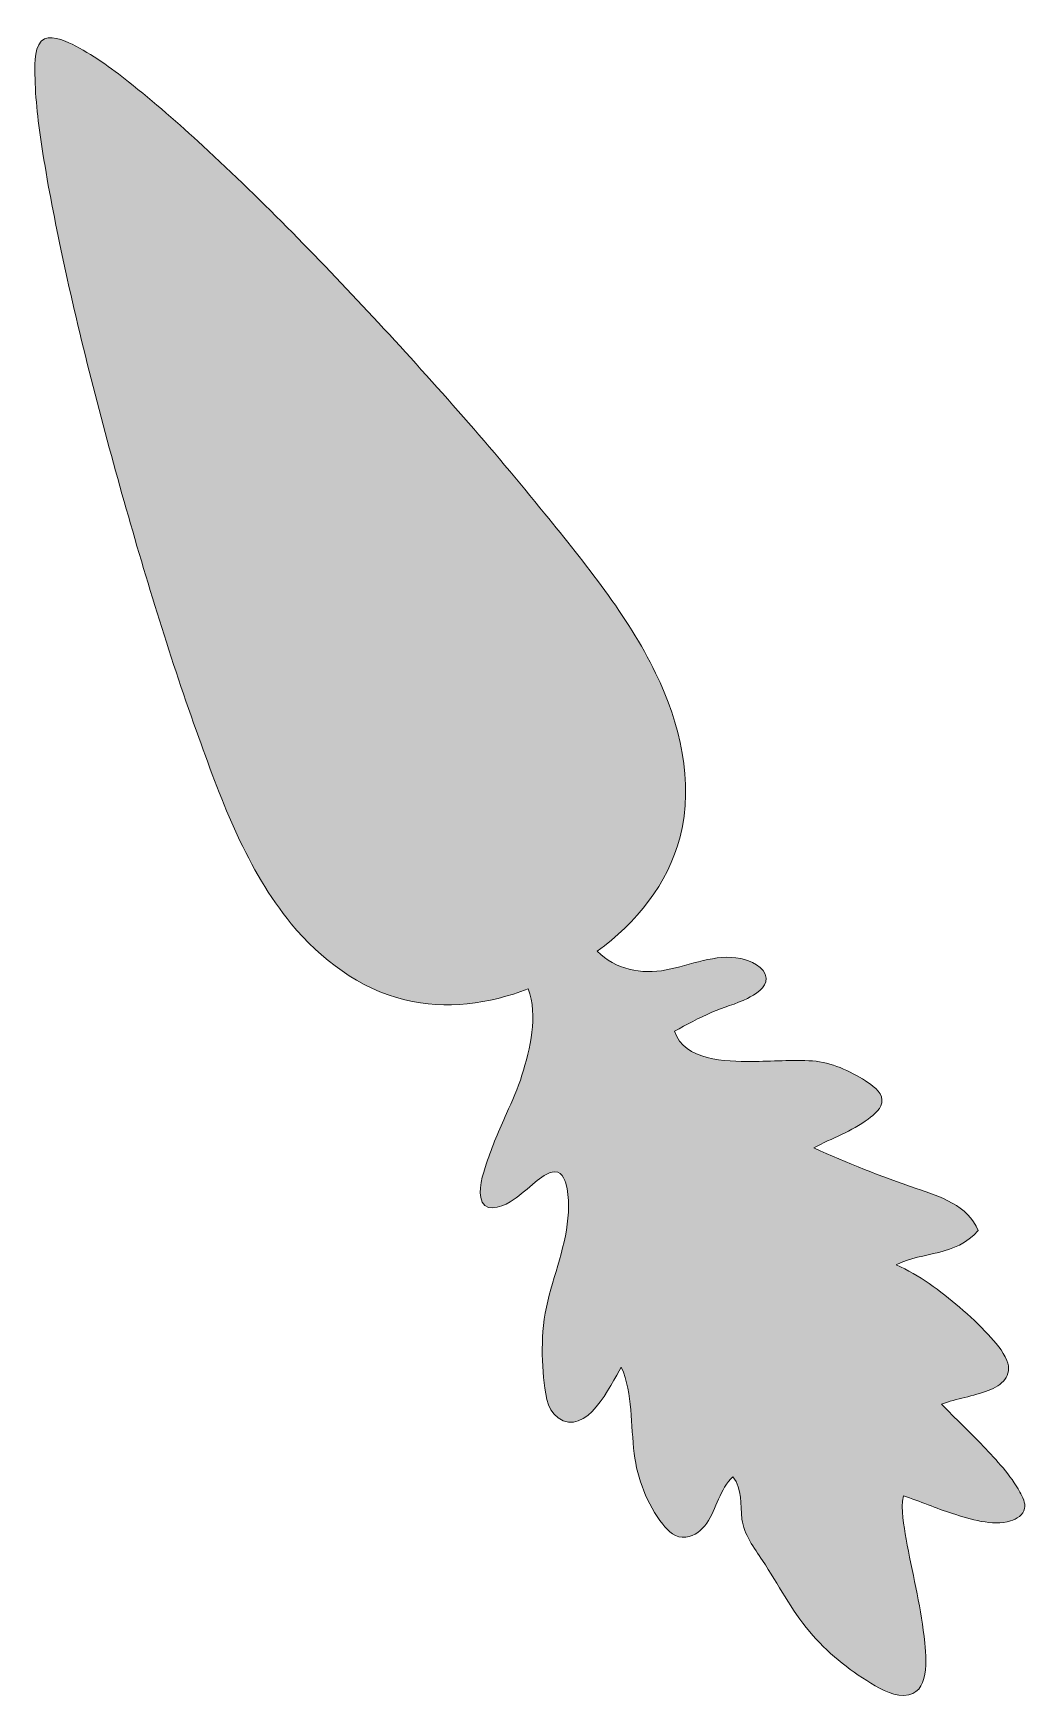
# Model space of a CAD drawing. Header units: inches. Extents: x 0 to 61, y 0 to 102.
import ezdxf

# ---------------------------------------------------------------- set-up
doc = ezdxf.new("R2010")
doc.units = ezdxf.units.IN
doc.header["$MEASUREMENT"] = 0
doc.layers.add('Layer 1', color=7, linetype='Continuous')

msp = doc.modelspace()

# ---------------------------------------------------------------- hatches: boundary and pattern name
at = {"layer": 'Layer 1', "true_color": 0xf6921e}
h = msp.add_hatch(color=30, dxfattribs=at)
h.dxf.hatch_style = 2
edge = h.paths.add_edge_path()
edge.add_spline(control_points=[(58.46, 18.7), (59.28, 19.01), (59.98, 19.59), (59.6, 20.54), (59.36, 21.14), (58.89, 21.65), (58.46, 22.12), (57.91, 22.72), (57.32, 23.28), (56.7, 23.8), (55.52, 24.81), (54.23, 25.78), (52.81, 26.41), (54.5, 27.24), (56.45, 26.9), (57.84, 28.5), (57.23, 30.03), (55.47, 30.61), (54.04, 31.09), (51.9, 31.8), (49.81, 32.64), (47.76, 33.57), (48.87, 34.17), (50.08, 34.58), (51.1, 35.34), (51.46, 35.6), (51.97, 36.01), (51.94, 36.52), (51.91, 37.04), (51.32, 37.43), (50.93, 37.68), (49.99, 38.29), (48.82, 38.82), (47.69, 38.9), (46.44, 38.99), (45.19, 38.86), (43.94, 38.87), (42.38, 38.87), (39.83, 38.89), (39.22, 40.72), (39.97, 41.13), (40.72, 41.54), (41.51, 41.88), (42.22, 42.19), (42.99, 42.38), (43.69, 42.73), (44.14, 42.96), (44.88, 43.37), (44.84, 43.97), (44.8, 44.66), (43.85, 45.07), (43.28, 45.18), (41.75, 45.49), (40.2, 44.76), (38.72, 44.48), (37.17, 44.19), (35.63, 44.5), (34.48, 45.62), (36.87, 47.35), (38.81, 49.74), (39.56, 52.63), (40.43, 56.04), (39.56, 59.59), (38.06, 62.68), (36.34, 66.23), (33.75, 69.38), (31.28, 72.44), (28.02, 76.46), (24.6, 80.34), (21.08, 84.14), (17.61, 87.88), (14.05, 91.54), (10.3, 95), (8.82, 96.36), (7.32, 97.69), (5.74, 98.93), (4.66, 99.77), (3.53, 100.62), (2.29, 101.22), (1.82, 101.44), (0.86, 101.9), (0.4, 101.41), (-0.09, 100.87), (0, 99.77), (0.02, 99.11), (0.05, 97.58), (0.26, 96.05), (0.5, 94.53), (0.83, 92.44), (1.24, 90.36), (1.68, 88.28), (2.77, 83.21), (4.07, 78.19), (5.48, 73.2), (6.86, 68.33), (8.34, 63.48), (10.06, 58.72), (11.49, 54.73), (13.01, 50.62), (15.73, 47.31), (17.54, 45.12), (19.89, 43.33), (22.69, 42.65), (25.21, 42.04), (27.85, 42.39), (30.26, 43.32), (30.86, 41.65), (30.37, 39.66), (29.87, 38.02), (29.62, 37.21), (29.27, 36.45), (28.92, 35.67), (28.48, 34.68), (28.04, 33.67), (27.7, 32.63), (27.49, 31.96), (27.11, 30.94), (27.44, 30.25), (27.79, 29.53), (28.9, 30.07), (29.34, 30.38), (29.81, 30.71), (30.23, 31.1), (30.68, 31.46), (31.01, 31.72), (31.44, 32.09), (31.89, 32.1), (32.4, 32.1), (32.56, 31.47), (32.64, 31.07), (32.8, 30.12), (32.72, 29.12), (32.53, 28.18), (32.14, 26.21), (31.29, 24.33), (31.15, 22.31), (31.09, 21.38), (31.11, 20.42), (31.2, 19.49), (31.28, 18.69), (31.36, 17.53), (32.08, 17.02), (33.81, 15.79), (35.32, 19.02), (35.96, 20.13), (36.69, 18.47), (36.53, 16.59), (36.75, 14.83), (36.95, 13.28), (37.53, 11.74), (38.5, 10.5), (38.86, 10.04), (39.29, 9.64), (39.92, 9.7), (40.47, 9.76), (40.89, 10.13), (41.2, 10.57), (41.81, 11.44), (42, 12.68), (42.8, 13.41), (43.41, 12.62), (43.24, 11.74), (43.36, 10.81), (43.48, 9.86), (44.1, 9.06), (44.62, 8.28), (45.59, 6.81), (46.36, 5.26), (47.51, 3.91), (48.57, 2.66), (49.86, 1.59), (51.27, 0.75), (51.92, 0.36), (52.8, -0.14), (53.59, 0.04), (54.96, 0.33), (54.64, 2.65), (54.52, 3.62), (54.29, 5.63), (53.78, 7.6), (53.43, 9.59), (53.29, 10.42), (53.07, 11.38), (53.26, 12.23), (54.28, 11.92), (55.25, 11.47), (56.27, 11.15), (57.35, 10.81), (58.7, 10.37), (59.83, 10.7), (60.18, 10.81), (60.62, 11.07), (60.69, 11.46), (60.76, 11.8), (60.56, 12.18), (60.4, 12.47), (59.82, 13.52), (58.97, 14.42), (58.15, 15.28), (57.33, 16.16), (56.43, 16.98), (55.6, 17.86), (56.53, 18.21), (57.53, 18.33), (58.46, 18.7)], knot_values=[0, 0, 0, 0, 1, 1, 1, 2, 2, 2, 3, 3, 3, 4, 4, 4, 5, 5, 5, 6, 6, 6, 7, 7, 7, 8, 8, 8, 9, 9, 9, 10, 10, 10, 11, 11, 11, 12, 12, 12, 13, 13, 13, 14, 14, 14, 15, 15, 15, 16, 16, 16, 17, 17, 17, 18, 18, 18, 19, 19, 19, 20, 20, 20, 21, 21, 21, 22, 22, 22, 23, 23, 23, 24, 24, 24, 25, 25, 25, 26, 26, 26, 27, 27, 27, 28, 28, 28, 29, 29, 29, 30, 30, 30, 31, 31, 31, 32, 32, 32, 33, 33, 33, 34, 34, 34, 35, 35, 35, 36, 36, 36, 37, 37, 37, 38, 38, 38, 39, 39, 39, 40, 40, 40, 41, 41, 41, 42, 42, 42, 43, 43, 43, 44, 44, 44, 45, 45, 45, 46, 46, 46, 47, 47, 47, 48, 48, 48, 49, 49, 49, 50, 50, 50, 51, 51, 51, 52, 52, 52, 53, 53, 53, 54, 54, 54, 55, 55, 55, 56, 56, 56, 57, 57, 57, 58, 58, 58, 59, 59, 59, 60, 60, 60, 61, 61, 61, 62, 62, 62, 63, 63, 63, 64, 64, 64, 65, 65, 65, 66, 66, 66, 67, 67, 67, 68, 68, 68, 68], degree=3, periodic=1)

# ---------------------------------------------------------------- linework, layer by layer
at = {"layer": 'Layer 1', "lineweight": 0}
msp.add_open_spline([(58.46, 18.7), (59.28, 19.01), (59.98, 19.59), (59.6, 20.54), (59.36, 21.14), (58.89, 21.65), (58.46, 22.12), (57.91, 22.72), (57.32, 23.28), (56.7, 23.8), (55.52, 24.81), (54.23, 25.78), (52.81, 26.41), (54.5, 27.24), (56.45, 26.9), (57.84, 28.5), (57.23, 30.03), (55.47, 30.61), (54.04, 31.09), (51.9, 31.8), (49.81, 32.64), (47.76, 33.57), (48.87, 34.17), (50.08, 34.58), (51.1, 35.34), (51.46, 35.6), (51.97, 36.01), (51.94, 36.52), (51.91, 37.04), (51.32, 37.43), (50.93, 37.68), (49.99, 38.29), (48.82, 38.82), (47.69, 38.9), (46.44, 38.99), (45.19, 38.86), (43.94, 38.87), (42.38, 38.87), (39.83, 38.89), (39.22, 40.72), (39.97, 41.13), (40.72, 41.54), (41.51, 41.88), (42.22, 42.19), (42.99, 42.38), (43.69, 42.73), (44.14, 42.96), (44.88, 43.37), (44.84, 43.97), (44.8, 44.66), (43.85, 45.07), (43.28, 45.18), (41.75, 45.49), (40.2, 44.76), (38.72, 44.48), (37.17, 44.19), (35.63, 44.5), (34.48, 45.62), (36.87, 47.35), (38.81, 49.74), (39.56, 52.63), (40.43, 56.04), (39.56, 59.59), (38.06, 62.68), (36.34, 66.23), (33.75, 69.38), (31.28, 72.44), (28.02, 76.46), (24.6, 80.34), (21.08, 84.14), (17.61, 87.88), (14.05, 91.54), (10.3, 95), (8.82, 96.36), (7.32, 97.69), (5.74, 98.93), (4.66, 99.77), (3.53, 100.62), (2.29, 101.22), (1.82, 101.44), (0.86, 101.9), (0.4, 101.41), (-0.09, 100.87), (0, 99.77), (0.02, 99.11), (0.05, 97.58), (0.26, 96.05), (0.5, 94.53), (0.83, 92.44), (1.24, 90.36), (1.68, 88.28), (2.77, 83.21), (4.07, 78.19), (5.48, 73.2), (6.86, 68.33), (8.34, 63.48), (10.06, 58.72), (11.49, 54.73), (13.01, 50.62), (15.73, 47.31), (17.54, 45.12), (19.89, 43.33), (22.69, 42.65), (25.21, 42.04), (27.85, 42.39), (30.26, 43.32), (30.86, 41.65), (30.37, 39.66), (29.87, 38.02), (29.62, 37.21), (29.27, 36.45), (28.92, 35.67), (28.48, 34.68), (28.04, 33.67), (27.7, 32.63), (27.49, 31.96), (27.11, 30.94), (27.44, 30.25), (27.79, 29.53), (28.9, 30.07), (29.34, 30.38), (29.81, 30.71), (30.23, 31.1), (30.68, 31.46), (31.01, 31.72), (31.44, 32.09), (31.89, 32.1), (32.4, 32.1), (32.56, 31.47), (32.64, 31.07), (32.8, 30.12), (32.72, 29.12), (32.53, 28.18), (32.14, 26.21), (31.29, 24.33), (31.15, 22.31), (31.09, 21.38), (31.11, 20.42), (31.2, 19.49), (31.28, 18.69), (31.36, 17.53), (32.08, 17.02), (33.81, 15.79), (35.32, 19.02), (35.96, 20.13), (36.69, 18.47), (36.53, 16.59), (36.75, 14.83), (36.95, 13.28), (37.53, 11.74), (38.5, 10.5), (38.86, 10.04), (39.29, 9.64), (39.92, 9.7), (40.47, 9.76), (40.89, 10.13), (41.2, 10.57), (41.81, 11.44), (42, 12.68), (42.8, 13.41), (43.41, 12.62), (43.24, 11.74), (43.36, 10.81), (43.48, 9.86), (44.1, 9.06), (44.62, 8.28), (45.59, 6.81), (46.36, 5.26), (47.51, 3.91), (48.57, 2.66), (49.86, 1.59), (51.27, 0.75), (51.92, 0.36), (52.8, -0.14), (53.59, 0.04), (54.96, 0.33), (54.64, 2.65), (54.52, 3.62), (54.29, 5.63), (53.78, 7.6), (53.43, 9.59), (53.29, 10.42), (53.07, 11.38), (53.26, 12.23), (54.28, 11.92), (55.25, 11.47), (56.27, 11.15), (57.35, 10.81), (58.7, 10.37), (59.83, 10.7), (60.18, 10.81), (60.62, 11.07), (60.69, 11.46), (60.76, 11.8), (60.56, 12.18), (60.4, 12.47), (59.82, 13.52), (58.97, 14.42), (58.15, 15.28), (57.33, 16.16), (56.43, 16.98), (55.6, 17.86), (56.53, 18.21), (57.53, 18.33), (58.46, 18.7)], degree=3, knots=[0, 0, 0, 0, 1, 1, 1, 2, 2, 2, 3, 3, 3, 4, 4, 4, 5, 5, 5, 6, 6, 6, 7, 7, 7, 8, 8, 8, 9, 9, 9, 10, 10, 10, 11, 11, 11, 12, 12, 12, 13, 13, 13, 14, 14, 14, 15, 15, 15, 16, 16, 16, 17, 17, 17, 18, 18, 18, 19, 19, 19, 20, 20, 20, 21, 21, 21, 22, 22, 22, 23, 23, 23, 24, 24, 24, 25, 25, 25, 26, 26, 26, 27, 27, 27, 28, 28, 28, 29, 29, 29, 30, 30, 30, 31, 31, 31, 32, 32, 32, 33, 33, 33, 34, 34, 34, 35, 35, 35, 36, 36, 36, 37, 37, 37, 38, 38, 38, 39, 39, 39, 40, 40, 40, 41, 41, 41, 42, 42, 42, 43, 43, 43, 44, 44, 44, 45, 45, 45, 46, 46, 46, 47, 47, 47, 48, 48, 48, 49, 49, 49, 50, 50, 50, 51, 51, 51, 52, 52, 52, 53, 53, 53, 54, 54, 54, 55, 55, 55, 56, 56, 56, 57, 57, 57, 58, 58, 58, 59, 59, 59, 60, 60, 60, 61, 61, 61, 62, 62, 62, 63, 63, 63, 64, 64, 64, 65, 65, 65, 66, 66, 66, 67, 67, 67, 68, 68, 68, 68], dxfattribs=at)

doc.saveas('drawing.dxf')
